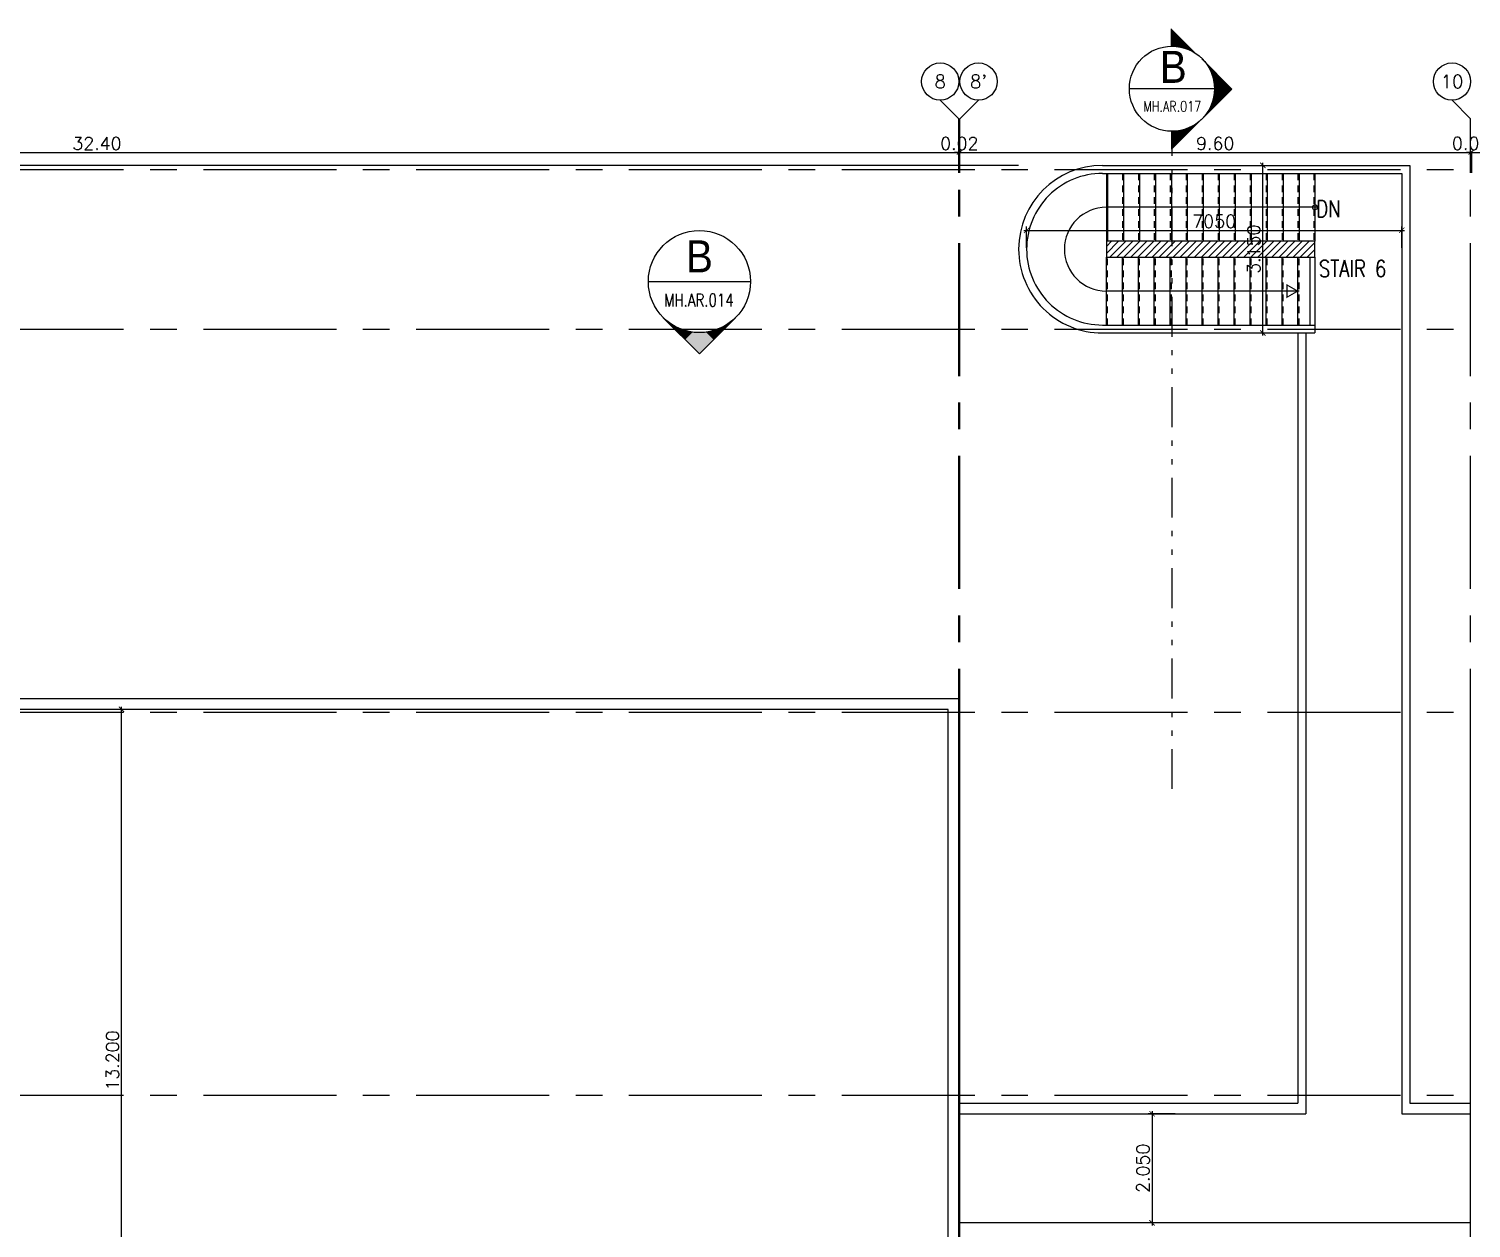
# Model space of a CAD drawing. Extents: x 88808 to 89103, y 39918 to 40001.
# Drawn here: x 88833.65 to 88860.76, y 39977.6 to 40000.14 of the extents above; entities that cross this region are included whole.
import ezdxf
from ezdxf.enums import TextEntityAlignment as Align

# ---------------------------------------------------------------- set-up
doc = ezdxf.new("R2010")
doc.units = 0
doc.header["$MEASUREMENT"] = 0
doc.header["$PDMODE"] = 34
for name, pattern in [('2DASHES', [1.7, 0.75, -0.25, 0.1, -0.25, 0.1, -0.25]), ('CENTERX2', [4, 2.5, -0.5, 0.5, -0.5]), ('HIDDEN2', [0.1875, 0.125, -0.0625])]:
    doc.linetypes.add(name, pattern=pattern)
doc.layers.get('0').update_dxf_attribs({"linetype": 'CONTINUOUS'})
doc.layers.get('DEFPOINTS').update_dxf_attribs({"linetype": 'CONTINUOUS'})
for name, color, linetype in [('AX', 6, 'CONTINUOUS'), ('AX-CR', 2, 'CONTINUOUS'), ('AX-DIM', 4, 'CONTINUOUS'), ('AX-TXT', 2, 'CONTINUOUS'), ('AXES', 11, 'CENTERX2'), ('DIM', 4, 'CONTINUOUS'), ('EJ', 9, 'CONTINUOUS'), ('ele', 7, 'CONTINUOUS'), ('Hatch', 11, 'CONTINUOUS'), ('IND-ES', 6, 'CONTINUOUS'), ('IND-ES-L', 6, '2DASHES'), ('IND-ES-TXT', 4, 'CONTINUOUS'), ('ROOF', 2, 'CONTINUOUS'), ('SEC-MRK', 7, 'CONTINUOUS'), ('STR', 5, 'CONTINUOUS'), ('TXT', 2, 'CONTINUOUS'), ('TXT1', 2, 'CONTINUOUS'), ('WALL', 2, 'CONTINUOUS')]:
    doc.layers.add(name, color=color, linetype=linetype)
doc.styles.add('ROMANS', font='ROMANS.shx')
doc.styles.add('S5', font='simplex.shx', dxfattribs={"width": 0.77})
doc.styles.add('TTXT', font='swisse.ttf', dxfattribs={"width": 0.6})
doc.dimstyles.new('DIM-OUT', dxfattribs={"dimscale": 0, "dimtxt": 0.24, "dimasz": 0.08, "dimexe": 0.02, "dimexo": 0.02, "dimgap": 0.05, "dimtad": 1, "dimzin": 0, "dimdsep": 46, "dimtxsty": 'ROMANS', "dimblk1": 'ARCHTICK', "dimblk2": 'ARCHTICK', "dimsah": 1, "dimcen": 0.01, "dimdle": 0.08, "dimclrd": 4, "dimclre": 4, "dimclrt": 2, "dimadec": 0, "dimazin": 0, "dimtp": 2, "dimtm": 2, "dimtfac": 0.114286, "dimtix": 1, "dimtmove": 2, "dimatfit": 3, "dimldrblk": 'ARCHTICK', "dimfxl": 0, "dimtolj": 1, "dimtzin": 0, "dimarcsym": 0})
doc.dimstyles.new('STANDARD in', dxfattribs={"dimtxt": 0.24, "dimasz": 0.1, "dimexe": 0.07, "dimexo": 0.07, "dimgap": 0.05, "dimtad": 1, "dimdec": 3, "dimzin": 0, "dimdsep": 46, "dimtxsty": 'ROMANS', "dimblk": 'ARCHTICK', "dimcen": 0.05, "dimdle": 0.05, "dimclrd": 4, "dimclre": 4, "dimclrt": 2, "dimadec": 0, "dimazin": 0, "dimtfac": 1, "dimtdec": 3, "dimtmove": 2, "dimatfit": 3, "dimfxl": 0, "dimtolj": 1, "dimtzin": 0, "dimarcsym": 0})

# ---------------------------------------------------------------- blocks, each defined once
blk = doc.blocks.new('_ARCHTICK')
at = {"color": 0, "linetype": 'ByBlock', "const_width": 0.15}
blk.add_lwpolyline([(-0.5, -0.5), (0.5, 0.5)], dxfattribs=at)
blk = doc.blocks.new('*D31')
at = {"layer": 'AX-DIM', "color": 4, "lineweight": -2}
for p, q in [((88852.255, 39997.575), (88809.61, 39997.575)), ((88809.63, 39987.47), (88809.63, 39997.655)), ((88810.31, 39987.55), (88809.61, 39987.55))]:
    blk.add_line(p, q, dxfattribs=at)
at = {"layer": 'DEFPOINTS', "color": 0}
for p in [(88809.63, 39997.575), (88852.275, 39997.575), (88810.33, 39987.55)]:
    blk.add_point(p, dxfattribs=at)
at = {"layer": 'AX-DIM', "color": 4, "lineweight": -2, "xscale": 0.08, "yscale": 0.08, "zscale": 0.08}
for p, rotation in [((88809.63, 39997.575), 90), ((88809.63, 39987.55), 270)]:
    blk.add_blockref('_ARCHTICK', p, dxfattribs=dict(at, rotation=rotation))
at = {"layer": 'AX-DIM', "color": 2, "insert": (88809.46, 39992.562), "char_height": 0.24, "attachment_point": 5, "rotation": 90, "style": 'ROMANS'}
blk.add_mtext('\\A1;10.03', dxfattribs=at)
blk = doc.blocks.new('AXU')
at = {"layer": 'AX-CR'}
blk.add_circle((0, 350), 350, dxfattribs=at)
at = {"layer": 'AX-TXT', "style": 'ROMANS'}
blk.add_attdef('AX', text='', height=250, dxfattribs=at).set_placement((0, 350), align=Align.MIDDLE)
blk = doc.blocks.new('*D41')
at = {"layer": 'AX-DIM', "color": 4, "lineweight": -2}
for p, q in [((88851.07, 39997.817), (88860.83, 39997.817)), ((88851.15, 39997.437), (88851.15, 39997.837)), ((88860.75, 39997.437), (88860.75, 39997.837))]:
    blk.add_line(p, q, dxfattribs=at)
at = {"layer": 'DEFPOINTS', "color": 0}
for p in [(88860.75, 39997.817), (88851.15, 39997.417), (88860.75, 39997.417)]:
    blk.add_point(p, dxfattribs=at)
at = {"layer": 'AX-DIM', "color": 4, "lineweight": -2, "xscale": 0.08, "yscale": 0.08, "zscale": 0.08, "rotation": 180}
blk.add_blockref('_ARCHTICK', (88851.15, 39997.817), dxfattribs=at)
at = {"layer": 'AX-DIM', "color": 4, "lineweight": -2, "xscale": 0.08, "yscale": 0.08, "zscale": 0.08}
blk.add_blockref('_ARCHTICK', (88860.75, 39997.817), dxfattribs=at)
at = {"layer": 'AX-DIM', "color": 2, "insert": (88855.95, 39997.987), "char_height": 0.24, "attachment_point": 5, "style": 'ROMANS'}
blk.add_mtext('\\A1;9.60', dxfattribs=at)
blk = doc.blocks.new('*D42')
at = {"layer": 'AX-DIM', "color": 4, "lineweight": -2}
for p, q in [((88851.13, 39997.817), (88851.05, 39997.817)), ((88851.13, 39997.437), (88851.13, 39997.837)), ((88851.13, 39997.817), (88851.15, 39997.817)), ((88851.15, 39997.437), (88851.15, 39997.837)), ((88851.15, 39997.817), (88851.23, 39997.817))]:
    blk.add_line(p, q, dxfattribs=at)
at = {"layer": 'DEFPOINTS', "color": 0}
for p in [(88851.15, 39997.817), (88851.13, 39997.417), (88851.15, 39997.417)]:
    blk.add_point(p, dxfattribs=at)
at = {"layer": 'AX-DIM', "color": 4, "lineweight": -2, "xscale": 0.08, "yscale": 0.08, "zscale": 0.08}
blk.add_blockref('_ARCHTICK', (88851.13, 39997.817), dxfattribs=at)
at = {"layer": 'AX-DIM', "color": 4, "lineweight": -2, "xscale": 0.08, "yscale": 0.08, "zscale": 0.08, "rotation": 180}
blk.add_blockref('_ARCHTICK', (88851.15, 39997.817), dxfattribs=at)
at = {"layer": 'AX-DIM', "color": 2, "insert": (88851.14, 39997.987), "char_height": 0.24, "attachment_point": 5, "style": 'ROMANS'}
blk.add_mtext('\\A1;0.02', dxfattribs=at)
blk = doc.blocks.new('*D28')
at = {"layer": 'AX-DIM', "color": 4, "lineweight": -2}
for p, q in [((88860.69, 39997.817), (88875.25, 39997.817)), ((88860.77, 39997.437), (88860.77, 39997.837)), ((88875.17, 39997.437), (88875.17, 39997.837))]:
    blk.add_line(p, q, dxfattribs=at)
at = {"layer": 'DEFPOINTS', "color": 0}
for p in [(88875.17, 39997.817), (88860.77, 39997.417), (88875.17, 39997.417)]:
    blk.add_point(p, dxfattribs=at)
at = {"layer": 'AX-DIM', "color": 4, "lineweight": -2, "xscale": 0.08, "yscale": 0.08, "zscale": 0.08, "rotation": 180}
blk.add_blockref('_ARCHTICK', (88860.77, 39997.817), dxfattribs=at)
at = {"layer": 'AX-DIM', "color": 4, "lineweight": -2, "xscale": 0.08, "yscale": 0.08, "zscale": 0.08}
blk.add_blockref('_ARCHTICK', (88875.17, 39997.817), dxfattribs=at)
at = {"layer": 'AX-DIM', "color": 2, "insert": (88867.97, 39997.987), "char_height": 0.24, "attachment_point": 5, "style": 'ROMANS'}
blk.add_mtext('\\A1;14.40', dxfattribs=at)
blk = doc.blocks.new('*D29')
at = {"layer": 'AX-DIM', "color": 4, "lineweight": -2}
for p, q in [((88860.75, 39997.818), (88860.67, 39997.818)), ((88860.75, 39997.438), (88860.75, 39997.838)), ((88860.75, 39997.818), (88860.77, 39997.818)), ((88860.77, 39997.438), (88860.77, 39997.838)), ((88860.77, 39997.818), (88860.85, 39997.818))]:
    blk.add_line(p, q, dxfattribs=at)
at = {"layer": 'DEFPOINTS', "color": 0}
for p in [(88860.77, 39997.818), (88860.75, 39997.418), (88860.77, 39997.418)]:
    blk.add_point(p, dxfattribs=at)
at = {"layer": 'AX-DIM', "color": 4, "lineweight": -2, "xscale": 0.08, "yscale": 0.08, "zscale": 0.08}
blk.add_blockref('_ARCHTICK', (88860.75, 39997.818), dxfattribs=at)
at = {"layer": 'AX-DIM', "color": 4, "lineweight": -2, "xscale": 0.08, "yscale": 0.08, "zscale": 0.08, "rotation": 180}
blk.add_blockref('_ARCHTICK', (88860.77, 39997.818), dxfattribs=at)
at = {"layer": 'AX-DIM', "color": 2, "insert": (88860.76, 39997.988), "char_height": 0.24, "attachment_point": 5, "style": 'ROMANS'}
blk.add_mtext('\\A1;0.02', dxfattribs=at)
blk = doc.blocks.new('*D59')
at = {"layer": 'AX-DIM', "color": 4, "lineweight": -2}
for p, q in [((88818.65, 39997.817), (88851.21, 39997.817)), ((88818.73, 39997.437), (88818.73, 39997.837)), ((88851.13, 39997.437), (88851.13, 39997.837))]:
    blk.add_line(p, q, dxfattribs=at)
at = {"layer": 'DEFPOINTS', "color": 0}
for p in [(88851.13, 39997.817), (88818.73, 39997.417), (88851.13, 39997.417)]:
    blk.add_point(p, dxfattribs=at)
at = {"layer": 'AX-DIM', "color": 4, "lineweight": -2, "xscale": 0.08, "yscale": 0.08, "zscale": 0.08, "rotation": 180}
blk.add_blockref('_ARCHTICK', (88818.73, 39997.817), dxfattribs=at)
at = {"layer": 'AX-DIM', "color": 4, "lineweight": -2, "xscale": 0.08, "yscale": 0.08, "zscale": 0.08}
blk.add_blockref('_ARCHTICK', (88851.13, 39997.817), dxfattribs=at)
at = {"layer": 'AX-DIM', "color": 2, "insert": (88834.93, 39997.987), "char_height": 0.24, "attachment_point": 5, "style": 'ROMANS'}
blk.add_mtext('\\A1;32.40', dxfattribs=at)
blk = doc.blocks.new('*D103')
at = {"layer": 'DEFPOINTS', "color": 0, "linetype": 'Continuous'}
for p in [(88859.455, 39996.354), (88852.405, 39995.954), (88859.455, 39995.954)]:
    blk.add_point(p, dxfattribs=at)
at = {"layer": 'ele', "color": 4, "linetype": 'Continuous', "lineweight": -2}
for p, q in [((88852.405, 39996.024), (88852.405, 39996.424)), ((88859.455, 39996.024), (88859.455, 39996.424)), ((88852.355, 39996.354), (88859.505, 39996.354))]:
    blk.add_line(p, q, dxfattribs=at)
at = {"layer": 'ele', "color": 4, "linetype": 'Continuous', "lineweight": -2, "xscale": 0.1, "yscale": 0.1, "zscale": 0.1, "rotation": 180}
blk.add_blockref('_ARCHTICK', (88852.405, 39996.354), dxfattribs=at)
at = {"layer": 'ele', "color": 4, "linetype": 'Continuous', "lineweight": -2, "xscale": 0.1, "yscale": 0.1, "zscale": 0.1}
blk.add_blockref('_ARCHTICK', (88859.455, 39996.354), dxfattribs=at)
at = {"layer": 'ele', "color": 2, "linetype": 'Continuous', "insert": (88855.93, 39996.524), "char_height": 0.24, "attachment_point": 5, "style": 'ROMANS'}
blk.add_mtext('\\A1;7050', dxfattribs=at)
blk = doc.blocks.new('*D104')
at = {"layer": 'DEFPOINTS', "color": 0, "linetype": 'Continuous'}
for p in [(88856.286, 39997.575), (88856.845, 39997.575), (88856.403, 39994.425)]:
    blk.add_point(p, dxfattribs=at)
at = {"layer": 'ele', "color": 4, "linetype": 'Continuous', "lineweight": -2}
for p, q in [((88856.356, 39997.575), (88856.915, 39997.575)), ((88856.845, 39994.375), (88856.845, 39997.625)), ((88856.473, 39994.425), (88856.915, 39994.425))]:
    blk.add_line(p, q, dxfattribs=at)
at = {"layer": 'ele', "color": 4, "linetype": 'Continuous', "lineweight": -2, "xscale": 0.1, "yscale": 0.1, "zscale": 0.1}
for p, rotation in [((88856.845, 39997.575), 90), ((88856.845, 39994.425), 270)]:
    blk.add_blockref('_ARCHTICK', p, dxfattribs=dict(at, rotation=rotation))
at = {"layer": 'ele', "color": 2, "linetype": 'Continuous', "insert": (88856.675, 39996), "char_height": 0.24, "attachment_point": 5, "rotation": 90, "style": 'ROMANS'}
blk.add_mtext('\\A1;3.150', dxfattribs=at)
blk = doc.blocks.new('AR1-EL')
at = {"layer": 'IND-ES'}
for q in [(-566, 566), (566, 566)]:
    blk.add_line((0, 1131), q, dxfattribs=at)
for points in [[(0, 800), (0, 1131), (-104, 793), (-221, 910)], [(0, 800), (0, 1131), (104, 793), (221, 910)], [(-104, 793), (-221, 910), (-207, 773), (-283, 849)], [(104, 793), (221, 910), (207, 773), (283, 849)], [(-400, 693), (-419, 712), (-487, 634), (-492, 640)], [(-306, 739), (-349, 782), (-400, 693), (-419, 712)], [(-207, 773), (-283, 849), (-306, 739), (-349, 782)], [(207, 773), (283, 849), (306, 739), (349, 782)], [(306, 739), (349, 782), (400, 693), (419, 712)], [(400, 693), (419, 712), (487, 634), (492, 640)], [(-492, 640), (-487, 634), (-566, 566)], [(492, 640), (487, 634), (566, 566)]]:
    blk.add_solid(points, dxfattribs=at)
blk = doc.blocks.new('AR2-SC')
at = {"layer": 'IND-ES'}
for p, q in [((0, 1131), (-566, 566)), ((0, 1131), (1131, 0)), ((-800, 0), (-1131, 0)), ((800, 0), (1131, 0))]:
    blk.add_line(p, q, dxfattribs=at)
for points in [[(0, 800), (0, 1131), (-104, 793), (-221, 910)], [(0, 800), (0, 1131), (104, 793), (221, 910)], [(-207, 773), (-283, 849), (-306, 739), (-349, 782)], [(-104, 793), (-221, 910), (-207, 773), (-283, 849)], [(104, 793), (221, 910), (207, 773), (283, 849)], [(207, 773), (283, 849), (306, 739), (349, 782)], [(-640, 492), (-634, 487), (-566, 566)], [(-492, 640), (-487, 634), (-566, 566)], [(-400, 693), (-419, 712), (-487, 634), (-492, 640)], [(-306, 739), (-349, 782), (-400, 693), (-419, 712)], [(306, 739), (349, 782), (400, 693), (419, 712)], [(400, 693), (419, 712), (487, 634), (492, 640)], [(492, 640), (487, 634), (566, 566)], [(640, 492), (634, 487), (566, 566)], [(-793, 104), (-910, 221), (-773, 207), (-849, 283)], [(-773, 207), (-849, 283), (-739, 306), (-782, 349)], [(-739, 306), (-782, 349), (-693, 400), (-712, 419)], [(-693, 400), (-712, 419), (-634, 487), (-640, 492)], [(693, 400), (712, 419), (634, 487), (640, 492)], [(739, 306), (782, 349), (693, 400), (712, 419)], [(773, 207), (849, 283), (739, 306), (782, 349)], [(793, 104), (910, 221), (773, 207), (849, 283)], [(-800, 0), (-1131, 0), (-793, 104), (-910, 221)], [(800, 0), (1131, 0), (793, 104), (910, 221)]]:
    blk.add_solid(points, dxfattribs=at)
blk = doc.blocks.new('*D341')
at = {"layer": 'DEFPOINTS', "color": 0, "linetype": 'Continuous'}
for p in [(88835.393, 39987.35), (88835.393, 39987.35), (88835.393, 39974.15)]:
    blk.add_point(p, dxfattribs=at)
at = {"layer": 'DIM', "color": 4, "linetype": 'Continuous', "lineweight": -2}
blk.add_line((88835.393, 39974.1), (88835.393, 39987.4), dxfattribs=at)
at = {"layer": 'DIM', "color": 4, "linetype": 'Continuous', "lineweight": -2, "xscale": 0.1, "yscale": 0.1, "zscale": 0.1}
for p, rotation in [((88835.393, 39987.35), 90), ((88835.393, 39974.15), 270)]:
    blk.add_blockref('_ARCHTICK', p, dxfattribs=dict(at, rotation=rotation))
at = {"layer": 'DIM', "color": 2, "linetype": 'Continuous', "insert": (88835.223, 39980.75), "char_height": 0.24, "attachment_point": 5, "rotation": 90, "style": 'ROMANS'}
blk.add_mtext('\\A1;13.200', dxfattribs=at)
blk = doc.blocks.new('*D424')
at = {"layer": 'AX-DIM', "color": 4, "linetype": 'Continuous', "lineweight": -2}
for p, q in [((88855.199, 39979.75), (88854.692, 39979.75)), ((88854.762, 39979.8), (88854.762, 39977.65)), ((88855.166, 39977.7), (88854.692, 39977.7))]:
    blk.add_line(p, q, dxfattribs=at)
at = {"layer": 'DEFPOINTS', "color": 0, "linetype": 'Continuous'}
for p in [(88855.269, 39979.75), (88854.762, 39977.7), (88855.236, 39977.7)]:
    blk.add_point(p, dxfattribs=at)
at = {"layer": 'AX-DIM', "color": 4, "linetype": 'Continuous', "lineweight": -2, "xscale": 0.1, "yscale": 0.1, "zscale": 0.1}
for p, rotation in [((88854.762, 39979.75), 90), ((88854.762, 39977.7), 270)]:
    blk.add_blockref('_ARCHTICK', p, dxfattribs=dict(at, rotation=rotation))
at = {"layer": 'AX-DIM', "color": 2, "linetype": 'Continuous', "insert": (88854.592, 39978.725), "char_height": 0.24, "attachment_point": 5, "rotation": 90, "style": 'ROMANS'}
blk.add_mtext('\\A1;2.050', dxfattribs=at)

msp = doc.modelspace()

# ---------------------------------------------------------------- hatches: boundary and pattern name
at = {"layer": 'Hatch', "linetype": 'Continuous'}
h = msp.add_hatch(dxfattribs=at)
h.set_pattern_fill('ANSI31', color=256, scale=0.75, style=0)
h.paths.add_polyline_path([(88857.8251, 39996.1496), (88853.9051, 39996.1496), (88853.9051, 39995.8496), (88857.8251, 39995.8496)])

# ---------------------------------------------------------------- linework, layer by layer
at = {"layer": 'AXES'}
for p, q in [((88851.1303, 39998.4508), (88850.7803, 39998.8008)), ((88851.1503, 39998.4508), (88851.5003, 39998.8008)), ((88860.7503, 39998.4508), (88860.4003, 39998.8008)), ((88851.1303, 39921.6153), (88851.1303, 39998.4508)), ((88851.1503, 39921.6153), (88851.1503, 39998.4508)), ((88860.7503, 39921.6153), (88860.7503, 39998.4508)), ((88808.9303, 39997.4996), (88876.9703, 39997.4996)), ((88808.9303, 39994.4996), (88876.9703, 39994.4996)), ((88808.9303, 39987.2996), (88876.9703, 39987.2996)), ((88808.9303, 39980.0996), (88876.9703, 39980.0996))]:
    msp.add_line(p, q, dxfattribs=at)
at = {"layer": 'EJ'}
for p, q in [((88851.1503, 39928.2296), (88851.1503, 39987.5496)), ((88860.7503, 39928.2296), (88860.7503, 39987.5496)), ((88860.7503, 39977.4996), (88860.7503, 39979.7496))]:
    msp.add_line(p, q, dxfattribs=at)
at = {"layer": 'IND-ES'}
for p, q in [((88855.936, 39999.0156), (88854.336, 39999.0156)), ((88845.2947, 39995.3916), (88847.2147, 39995.3916)), ((88845.2947, 39995.3916), (88847.2147, 39995.3916))]:
    msp.add_line(p, q, dxfattribs=at)
at = {"layer": 'IND-ES-L'}
msp.add_line((88855.1418, 39985.8548), (88855.1418, 39998.2157), dxfattribs=at)
at = {"layer": 'IND-ES-L', "linetype": 'ByBlock'}
for centre, major_axis in [((88855.136, 39999.0156), (0.8, 0.0001)), ((88846.2547, 39995.3916), (-0.96, -0.0001))]:
    msp.add_ellipse(centre, major_axis=major_axis, ratio=0.9999999, start_param=-0.0000763, end_param=6.283109, dxfattribs=at)
at = {"layer": 'ROOF'}
for p, q in [((88853.8297, 39997.5746), (88859.6053, 39997.5746)), ((88859.6053, 39997.5746), (88859.6053, 39994.4246)), ((88853.8297, 39997.4246), (88859.4553, 39997.4246)), ((88859.4553, 39997.4246), (88859.4553, 39994.4996)), ((88857.7251, 39995.8496), (88857.7251, 39994.5746)), ((88857.8251, 39995.8496), (88857.8251, 39994.4246)), ((88853.8297, 39994.5746), (88857.8251, 39994.5746)), ((88859.4553, 39994.4996), (88859.4553, 39979.7496)), ((88853.8297, 39994.4246), (88857.8251, 39994.4246)), ((88857.5053, 39994.4246), (88857.5053, 39979.9496)), ((88857.6553, 39994.4246), (88857.6553, 39979.7496)), ((88859.6053, 39994.4246), (88859.6053, 39987.5496)), ((88851.1303, 39987.5496), (88818.4803, 39987.5496)), ((88851.1303, 39987.5496), (88851.1303, 39959.3996)), ((88851.1303, 39959.3996), (88851.1303, 39987.5496)), ((88859.6053, 39987.5496), (88859.6053, 39979.9496)), ((88850.9303, 39987.3496), (88818.6803, 39987.3496)), ((88850.9303, 39959.3996), (88850.9303, 39987.3496)), ((88860.7503, 39979.9496), (88860.7503, 39987.3496)), ((88851.1503, 39979.9496), (88857.5053, 39979.9496)), ((88851.1503, 39979.7496), (88851.1503, 39979.9496)), ((88859.6053, 39979.9496), (88860.7503, 39979.9496)), ((88851.1503, 39979.7496), (88857.6553, 39979.7496)), ((88859.4553, 39979.7496), (88860.7503, 39979.7496)), ((88860.7503, 39977.6996), (88851.1503, 39977.6996))]:
    msp.add_line(p, q, dxfattribs=at)
msp.add_lwpolyline([(88857.8251, 39996.1496), (88853.9051, 39996.1496), (88853.9051, 39995.8496), (88857.8251, 39995.8496)], close=True, dxfattribs=at)
for radius, start, end in [(1.575, 90, 180), (1.425, 89.99998, 180), (1.575, 180, 270.00003), (1.425, 180, 270.00003)]:
    msp.add_arc((88853.8297, 39995.9996), radius, start, end, dxfattribs=at)
at = {"layer": 'STR'}
for p, q in [((88853.9051, 39997.4246), (88853.9051, 39996.1496)), ((88853.9251, 39997.4246), (88853.9251, 39996.1496)), ((88854.2251, 39997.4246), (88854.2251, 39996.1496)), ((88854.5251, 39997.4246), (88854.5251, 39996.1496)), ((88854.8251, 39997.4246), (88854.8251, 39996.1496)), ((88855.1251, 39997.4246), (88855.1251, 39996.1496)), ((88855.4251, 39997.4246), (88855.4251, 39996.1496)), ((88855.7251, 39997.4246), (88855.7251, 39996.1496)), ((88856.0251, 39997.4246), (88856.0251, 39996.1496)), ((88856.3251, 39997.4246), (88856.3251, 39996.1496)), ((88856.6251, 39997.4246), (88856.6251, 39996.1496)), ((88856.9251, 39997.4246), (88856.9251, 39996.1496)), ((88857.2251, 39997.4246), (88857.2251, 39996.1496)), ((88857.5251, 39997.4246), (88857.5251, 39996.1496)), ((88857.8251, 39997.4246), (88857.8251, 39996.1496)), ((88857.8722, 39996.7871), (88853.9026, 39996.7871)), ((88853.9051, 39994.5746), (88853.9051, 39995.8496)), ((88854.2051, 39994.5746), (88854.2051, 39995.8496)), ((88854.5051, 39994.5746), (88854.5051, 39995.8496)), ((88854.8051, 39994.5746), (88854.8051, 39995.8496)), ((88855.1051, 39994.5746), (88855.1051, 39995.8496)), ((88855.4051, 39994.5746), (88855.4051, 39995.8496)), ((88855.7051, 39994.5746), (88855.7051, 39995.8496)), ((88856.0051, 39994.5746), (88856.0051, 39995.8496)), ((88856.3051, 39994.5746), (88856.3051, 39995.8496)), ((88856.6051, 39994.5746), (88856.6051, 39995.8496)), ((88856.9051, 39994.5746), (88856.9051, 39995.8496)), ((88857.2051, 39994.5746), (88857.2051, 39995.8496)), ((88857.5051, 39994.5746), (88857.5051, 39995.8496)), ((88857.5251, 39995.2121), (88853.9026, 39995.2121))]:
    msp.add_line(p, q, dxfattribs=at)
at = {"layer": 'STR', "linetype": 'HIDDEN2'}
for p, q in [((88853.9051, 39997.4246), (88853.9051, 39996.1496)), ((88853.9251, 39997.4246), (88853.9251, 39996.1496)), ((88854.2051, 39997.4246), (88854.2051, 39996.1496)), ((88854.5051, 39997.4246), (88854.5051, 39996.1496)), ((88854.8051, 39997.4246), (88854.8051, 39996.1496)), ((88855.1051, 39997.4246), (88855.1051, 39996.1496)), ((88855.4051, 39997.4246), (88855.4051, 39996.1496)), ((88855.7051, 39997.4246), (88855.7051, 39996.1496)), ((88856.0051, 39997.4246), (88856.0051, 39996.1496)), ((88856.3051, 39997.4246), (88856.3051, 39996.1496)), ((88856.6051, 39997.4246), (88856.6051, 39996.1496)), ((88856.9051, 39997.4246), (88856.9051, 39996.1496)), ((88857.2051, 39997.4246), (88857.2051, 39996.1496)), ((88857.5051, 39997.4246), (88857.5051, 39996.1496)), ((88857.8051, 39997.4246), (88857.8051, 39996.1496)), ((88853.9251, 39994.5746), (88853.9251, 39995.8496)), ((88854.2251, 39994.5746), (88854.2251, 39995.8496)), ((88854.5251, 39994.5746), (88854.5251, 39995.8496)), ((88854.8251, 39994.5746), (88854.8251, 39995.8496)), ((88855.1251, 39994.5746), (88855.1251, 39995.8496)), ((88855.4251, 39994.5746), (88855.4251, 39995.8496)), ((88855.7251, 39994.5746), (88855.7251, 39995.8496)), ((88856.0251, 39994.5746), (88856.0251, 39995.8496)), ((88856.3251, 39994.5746), (88856.3251, 39995.8496)), ((88856.6251, 39994.5746), (88856.6251, 39995.8496)), ((88856.9251, 39994.5746), (88856.9251, 39995.8496)), ((88857.2251, 39994.5746), (88857.2251, 39995.8496)), ((88857.5251, 39994.5746), (88857.5251, 39995.8496))]:
    msp.add_line(p, q, dxfattribs=at)
at = {"layer": 'STR', "const_width": 0.0215}
msp.add_lwpolyline([(88857.2983, 39995.3275), (88857.2983, 39995.0966), (88857.4983, 39995.2121)], close=True, dxfattribs=at)
at = {"layer": 'STR'}
msp.add_circle((88857.8251, 39996.7871), 0.0472, dxfattribs=at)
msp.add_arc((88853.9026, 39995.9996), 0.7875, 90, 270, dxfattribs=at)
at = {"layer": 'WALL'}
msp.add_line((88859.6053, 39997.5746), (88859.6053, 39994.4246), dxfattribs=at)

# ---------------------------------------------------------------- block references
at = {"layer": 'AX', "xscale": 0.001, "yscale": 0.001, "zscale": 0.001}
for p, values in [((88850.7803, 39998.8008), {'AX': '8'}), ((88851.5003, 39998.8008), {'AX': "8'"}), ((88860.4003, 39998.8008), {'AX': '10'})]:
    msp.add_blockref('AXU', p, dxfattribs=at).add_auto_attribs(values)
at = {"layer": 'SEC-MRK', "color": 1}
for name, p, xscale, yscale, zscale, rotation in [('AR2-SC', (88855.1302, 39999.0098), 0.0009999999892897904, 0.0009999999892897904, 0.001, 270), ('AR1-EL', (88846.2547, 39995.3916), 0.001199999998789281, 0.001199999998789281, 0.0012, 180), ('AR1-EL', (88846.2547, 39995.3916), 0.001200000056996942, 0.001199999984237365, 0.0012, 180)]:
    msp.add_blockref(name, p, dxfattribs=dict(at, xscale=xscale, yscale=yscale, zscale=zscale, rotation=rotation))

# ---------------------------------------------------------------- texts
at = {"layer": 'IND-ES-TXT', "color": 2, "style": 'S5', "width": 0.77}
for tag, height, p in [('MH.AR.017', 0.2, (88855.1433, 39998.6848)), ('MH.AR.014', 0.24, (88846.2467, 39995.0435))]:
    msp.add_attdef(tag, text='AR02', height=height, dxfattribs=at).set_placement(p, align=Align.MIDDLE)
at = {"layer": 'TXT', "style": 'ROMANS', "width": 0.8}
msp.add_text('DN', height=0.31081, dxfattribs=at).set_placement((88858.0794, 39996.7596), align=Align.MIDDLE)
msp.add_text('STAIR 6', height=0.31081, dxfattribs=at).set_placement((88857.8984, 39995.48))
at = {"layer": 'TXT1', "color": 6, "style": 'TTXT', "width": 0.9}
for p in [(88855.1614, 39999.1257), (88846.2559, 39995.565)]:
    msp.add_attdef('B', text='C', height=0.6018, dxfattribs=at).set_placement(p, align=Align.CENTER)

# ---------------------------------------------------------------- dimensions: what is measured, and where the dimension line sits
at = {"layer": 'AX-DIM'}
for base, p1, p2, picture, middle in [((88851.1303, 39997.8171), (88818.7303, 39997.4171), (88851.1303, 39997.4171), '*D59', (88834.9303, 39997.9871)), ((88851.1503, 39997.8171), (88851.1303, 39997.4171), (88851.1503, 39997.4171), '*D42', (88851.1403, 39997.9871)), ((88860.7503, 39997.8171), (88851.1503, 39997.4171), (88860.7503, 39997.4171), '*D41', (88855.9503, 39997.9871)), ((88860.7703, 39997.8177), (88860.7503, 39997.4177), (88860.7703, 39997.4177), '*D29', (88860.7603, 39997.9877)), ((88875.1703, 39997.8171), (88860.7703, 39997.4171), (88875.1703, 39997.4171), '*D28', (88867.9703, 39997.9871))]:
    dim = msp.add_linear_dim(base=base, p1=p1, p2=p2, dimstyle='DIM-OUT', override={"dimscale": 1}, dxfattribs=at)
    dim.commit()
    dim.dimension.update_dxf_attribs({"geometry": picture, "text_midpoint": middle})
dim = msp.add_linear_dim(base=(88809.6302584497, 39997.5745624405), p1=(88810.3302584497, 39987.5495624405), p2=(88852.2752584498, 39997.5745624405), angle=90, dimstyle='DIM-OUT', override={"dimscale": 1}, dxfattribs=at)
dim.commit()
dim.dimension.update_dxf_attribs({"geometry": '*D31', "text_midpoint": (88809.4602584497, 39992.5620624405)})
at = {"layer": 'AX-DIM', "linetype": 'Continuous'}
dim = msp.add_linear_dim(base=(88854.7624, 39977.6996), p1=(88855.2694, 39979.7496), p2=(88855.2364, 39977.6996), angle=90, dimstyle='STANDARD in', dxfattribs=at)
dim.commit()
dim.dimension.update_dxf_attribs({"geometry": '*D424', "text_midpoint": (88854.5924, 39978.7246)})
at = {"layer": 'DIM', "color": 0, "linetype": 'Continuous'}
dim = msp.add_linear_dim(base=(88835.3934, 39987.3496), p1=(88835.3934, 39974.1496), p2=(88835.3934, 39987.3496), angle=90, dimstyle='STANDARD in', dxfattribs=at)
dim.commit()
dim.dimension.update_dxf_attribs({"geometry": '*D341', "text_midpoint": (88835.2234, 39980.7496)})
at = {"layer": 'ele', "color": 0, "linetype": 'Continuous'}
dim = msp.add_linear_dim(base=(88856.8454, 39997.5746), p1=(88856.4026, 39994.4246), p2=(88856.2858, 39997.5746), angle=270, dimstyle='STANDARD in', dxfattribs=at)
dim.commit()
dim.dimension.update_dxf_attribs({"geometry": '*D104', "text_midpoint": (88856.6754, 39995.9996)})
dim = msp.add_linear_dim(base=(88859.4553, 39996.3541), p1=(88852.4047, 39995.9541), p2=(88859.4553, 39995.9541), text='7050', dimstyle='STANDARD in', dxfattribs=at)
dim.commit()
dim.dimension.update_dxf_attribs({"geometry": '*D103', "text_midpoint": (88855.93, 39996.5241)})

doc.saveas('drawing.dxf')
